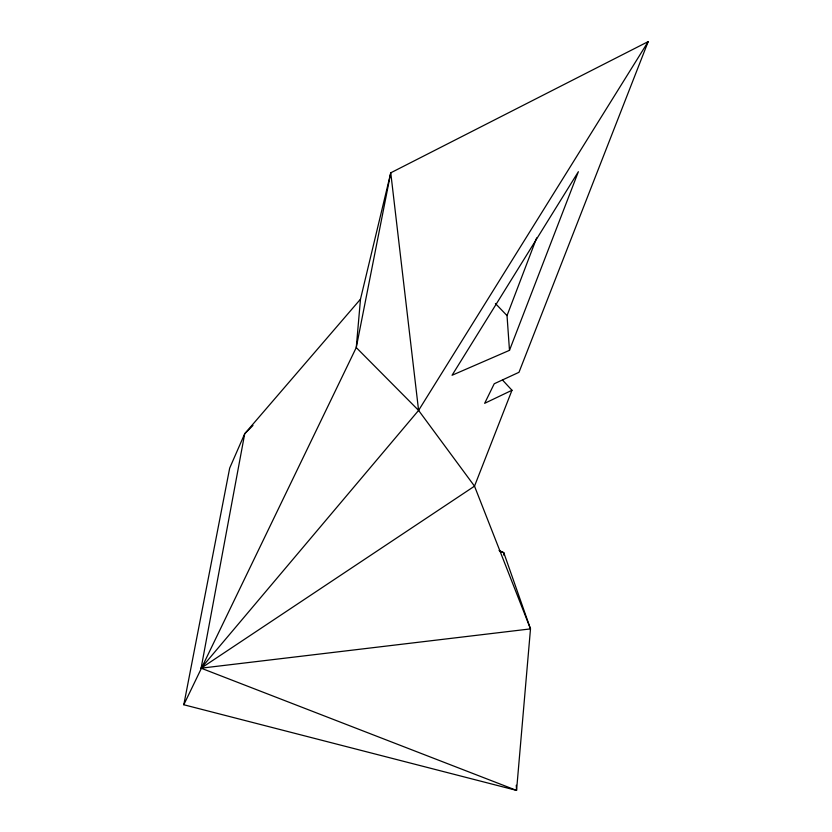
<?xml version="1.0" encoding="UTF-8"?>
<svg xmlns="http://www.w3.org/2000/svg" width="832" height="832" viewBox="0 0 832 832"><rect width="100%" height="100%" fill="white"/><g stroke="black" fill="none" stroke-linecap="round" stroke-linejoin="round"><path stroke-width="1.25" d="M502.518 380.047L511.982 390.26L484.65 403.322L494.239 383.75L518.991 372.299L648.201 41.6L390.759 172.817L360.485 299.177L356.262 347.568L183.799 704.756L516.558 790.4L530.494 628.888L503.776 552.656L499.065 550.493M516.277 785.231L516.558 790.4L201.105 668.179L244.712 433.732L360.485 299.177M183.799 704.756L229.684 468.094L244.712 433.732L252.97 425.464M509.486 350.334L578.375 171.704L452.057 375.263L509.486 350.334L507.031 315.609L536.65 237.91M511.982 390.26L474.51 486.158L201.105 668.179L530.494 628.888L474.51 486.158L418.59 410.405L356.262 347.568L390.759 172.817L418.59 410.405L201.105 668.179M418.59 410.405L648.201 41.6M500.053 551.502L503.776 552.656L503.911 555.235M495.404 303.503L507.031 315.609"/></g></svg>
